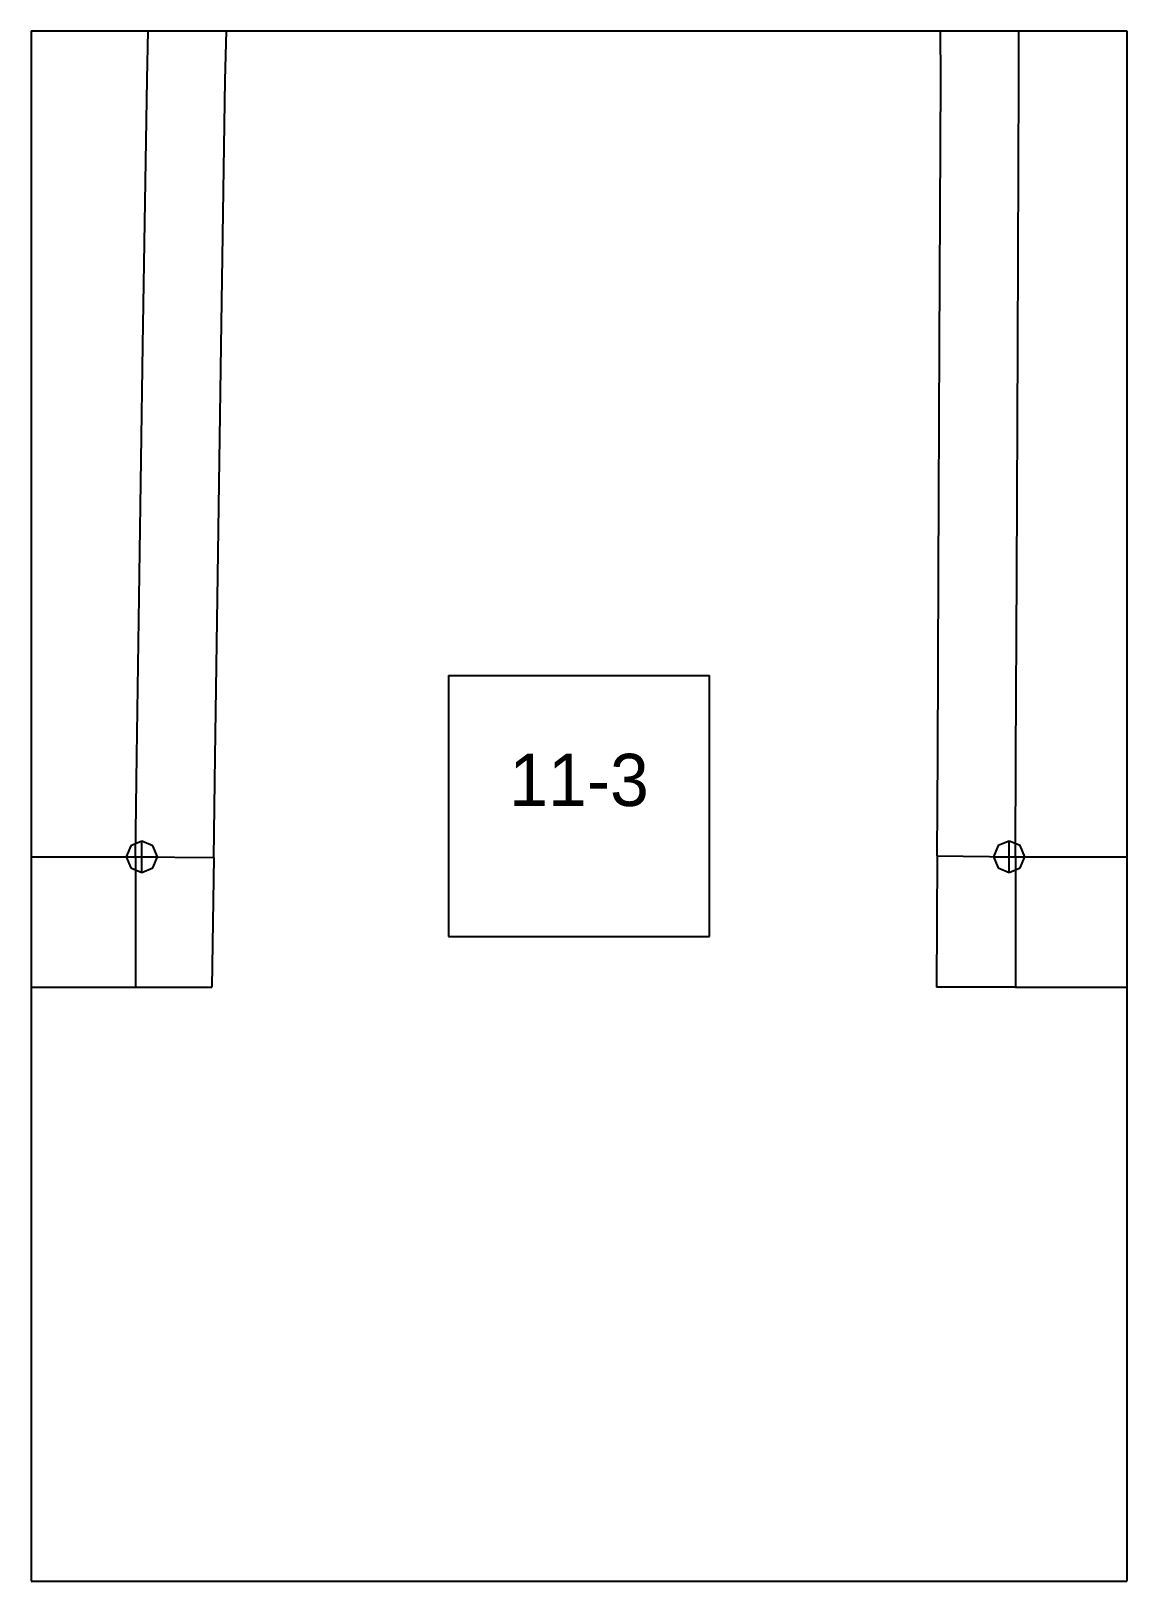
# Paper-space layout 'Plan 11-3' of a CAD drawing. Header units: metres, sheet in millimetres. Extents: x 0 to 210, y 0 to 297.
# The model-space entities are those that its viewports show. They can reach past a viewport. Long polylines and large blocks are cut down to what shows.
import ezdxf
from ezdxf.enums import TextEntityAlignment as Align

# ---------------------------------------------------------------- set-up
doc = ezdxf.new("R2010")
doc.units = ezdxf.units.M
for name, color, linetype in [('default', 7, 'Continuous'), ('TEXTLAYER', 7, 'Continuous'), ('VIEWPORTS', 7, 'Continuous')]:
    doc.layers.add(name, color=color, linetype=linetype)

msp = doc.modelspace()

# ---------------------------------------------------------------- linework, layer by layer
at = {"color": 9}
for p, q in [((420, -2673), (420, -2970)), ((420, -2673), (420, -2970)), ((630, -2673), (630, -2970)), ((630, -2673), (630, -2970)), ((210, -2970), (420, -2970)), ((210, -2970), (420, -2970)), ((420, -2970), (630, -2970)), ((420, -2970), (420, -3267)), ((420, -2970), (630, -2970)), ((420, -2970), (420, -3267)), ((630, -2970), (840, -2970)), ((630, -2970), (630, -3267)), ((630, -2970), (840, -2970)), ((630, -2970), (630, -3267)), ((500, -3093.5), (550, -3093.5)), ((500, -3093.5), (500, -3143.5)), ((550, -3143.5), (550, -3093.5)), ((500, -3143.5), (550, -3143.5)), ((210, -3267), (420, -3267)), ((420, -3267), (630, -3267)), ((630, -3267), (840, -3267))]:
    msp.add_line(p, q, dxfattribs=at)
at = {"layer": 'default', "color": 7, "linetype": 'Continuous'}
for p, q in [((442.23, -2979.27), (443.47, -2922.81)), ((457.22, -2979.41), (458.47, -2922.95)), ((594.31, -2979.11), (594.15, -2922.63)), ((609.3, -2979.26), (609.15, -2922.78)), ((441.45, -3030.19), (442.23, -2979.27)), ((456.45, -3030.33), (457.22, -2979.41)), ((594.1, -3030.04), (594.31, -2979.11)), ((609.1, -3030.18), (609.3, -2979.26)), ((440.81, -3074.17), (441.45, -3030.19)), ((455.81, -3074.31), (456.45, -3030.33)), ((593.9, -3074.02), (594.1, -3030.04)), ((608.89, -3074.16), (609.1, -3030.18)), ((440.31, -3108.87), (440.81, -3074.17)), ((455.31, -3109.01), (455.81, -3074.31)), ((593.73, -3108.72), (593.9, -3074.02)), ((608.73, -3108.87), (608.89, -3074.16)), ((440.03, -3128.23), (440.31, -3108.87)), ((455.03, -3128.37), (455.31, -3109.01)), ((593.64, -3128.08), (593.73, -3108.72)), ((608.64, -3128.23), (608.73, -3108.87)), ((439.11, -3126.12), (438.23, -3128.24)), ((441.23, -3125.24), (439.11, -3126.12)), ((443.35, -3126.12), (441.23, -3125.24)), ((441.23, -3131.24), (441.23, -3125.24)), ((444.23, -3128.24), (443.35, -3126.12)), ((605.32, -3126.1), (604.44, -3128.22)), ((607.44, -3125.22), (605.32, -3126.1)), ((609.56, -3126.1), (607.44, -3125.22)), ((607.44, -3131.22), (607.44, -3125.22)), ((610.44, -3128.22), (609.56, -3126.1)), ((88.21, -3128.23), (440.03, -3128.23)), ((438.23, -3128.24), (439.11, -3130.36)), ((438.23, -3128.24), (444.23, -3128.24)), ((439.11, -3130.36), (441.23, -3131.24)), ((440.03, -3128.23), (440.03, -3153.23)), ((440.03, -3128.23), (455.03, -3128.37)), ((441.23, -3131.24), (443.35, -3130.36)), ((443.35, -3130.36), (444.23, -3128.24)), ((455.03, -3128.37), (454.67, -3153.23)), ((593.64, -3128.08), (593.52, -3153.23)), ((593.64, -3128.08), (608.64, -3128.23)), ((604.44, -3128.22), (605.32, -3130.34)), ((604.44, -3128.22), (610.44, -3128.22)), ((605.32, -3130.34), (607.44, -3131.22)), ((607.44, -3131.22), (609.56, -3130.34)), ((608.64, -3128.23), (960.96, -3128.23)), ((608.64, -3128.23), (608.64, -3153.23)), ((609.56, -3130.34), (610.44, -3128.22)), ((88.21, -3153.23), (440.03, -3153.23)), ((440.03, -3153.23), (454.67, -3153.23)), ((608.64, -3153.23), (593.52, -3153.23)), ((608.64, -3153.23), (960.96, -3153.23))]:
    msp.add_line(p, q, dxfattribs=at)

# ---------------------------------------------------------------- texts
at = {"layer": 'TEXTLAYER', "color": 1}
msp.add_text('11-3', height=10, dxfattribs=at).set_placement((525, -3118.5), align=Align.CENTER)

psp = doc.layouts.new('Plan 11-3')

# ---------------------------------------------------------------- viewports
at = {"layer": 'VIEWPORTS'}
psp.add_viewport(center=(105, 148.5), size=(210, 297), view_center_point=(525, -3118.5), view_height=297, dxfattribs=at)

doc.saveas('drawing.dxf')
